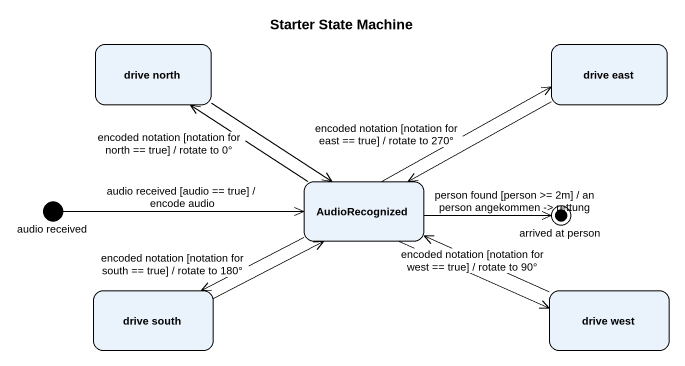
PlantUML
@startuml
title Starter State Machine
hide empty description
state "drive north" as drive_north
state "drive east" as drive_east
state AudioRecognized
state "audio received" as audio_received <<start>>
state "arrived at person" as arrived_at_person <<end>>
state "drive south" as drive_south
state "drive west" as drive_west
drive_north --> AudioRecognized
drive_east -left-> AudioRecognized
AudioRecognized -up-> drive_north : encoded notation [notation for north == true] / rotate to 0°
AudioRecognized -right-> drive_east : encoded notation [notation for east == true] / rotate to 270°
AudioRecognized -right-> arrived_at_person : person found [person >= 2m] / an person angekommen -> rettung
AudioRecognized -left-> drive_south : encoded notation [notation for south == true] / rotate to 180°
AudioRecognized -right-> drive_west : encoded notation [notation for west == true] / rotate to 90°
audio_received -right-> AudioRecognized : audio received [audio == true] / encode audio
drive_south -right-> AudioRecognized
drive_west -left-> AudioRecognized
@enduml
